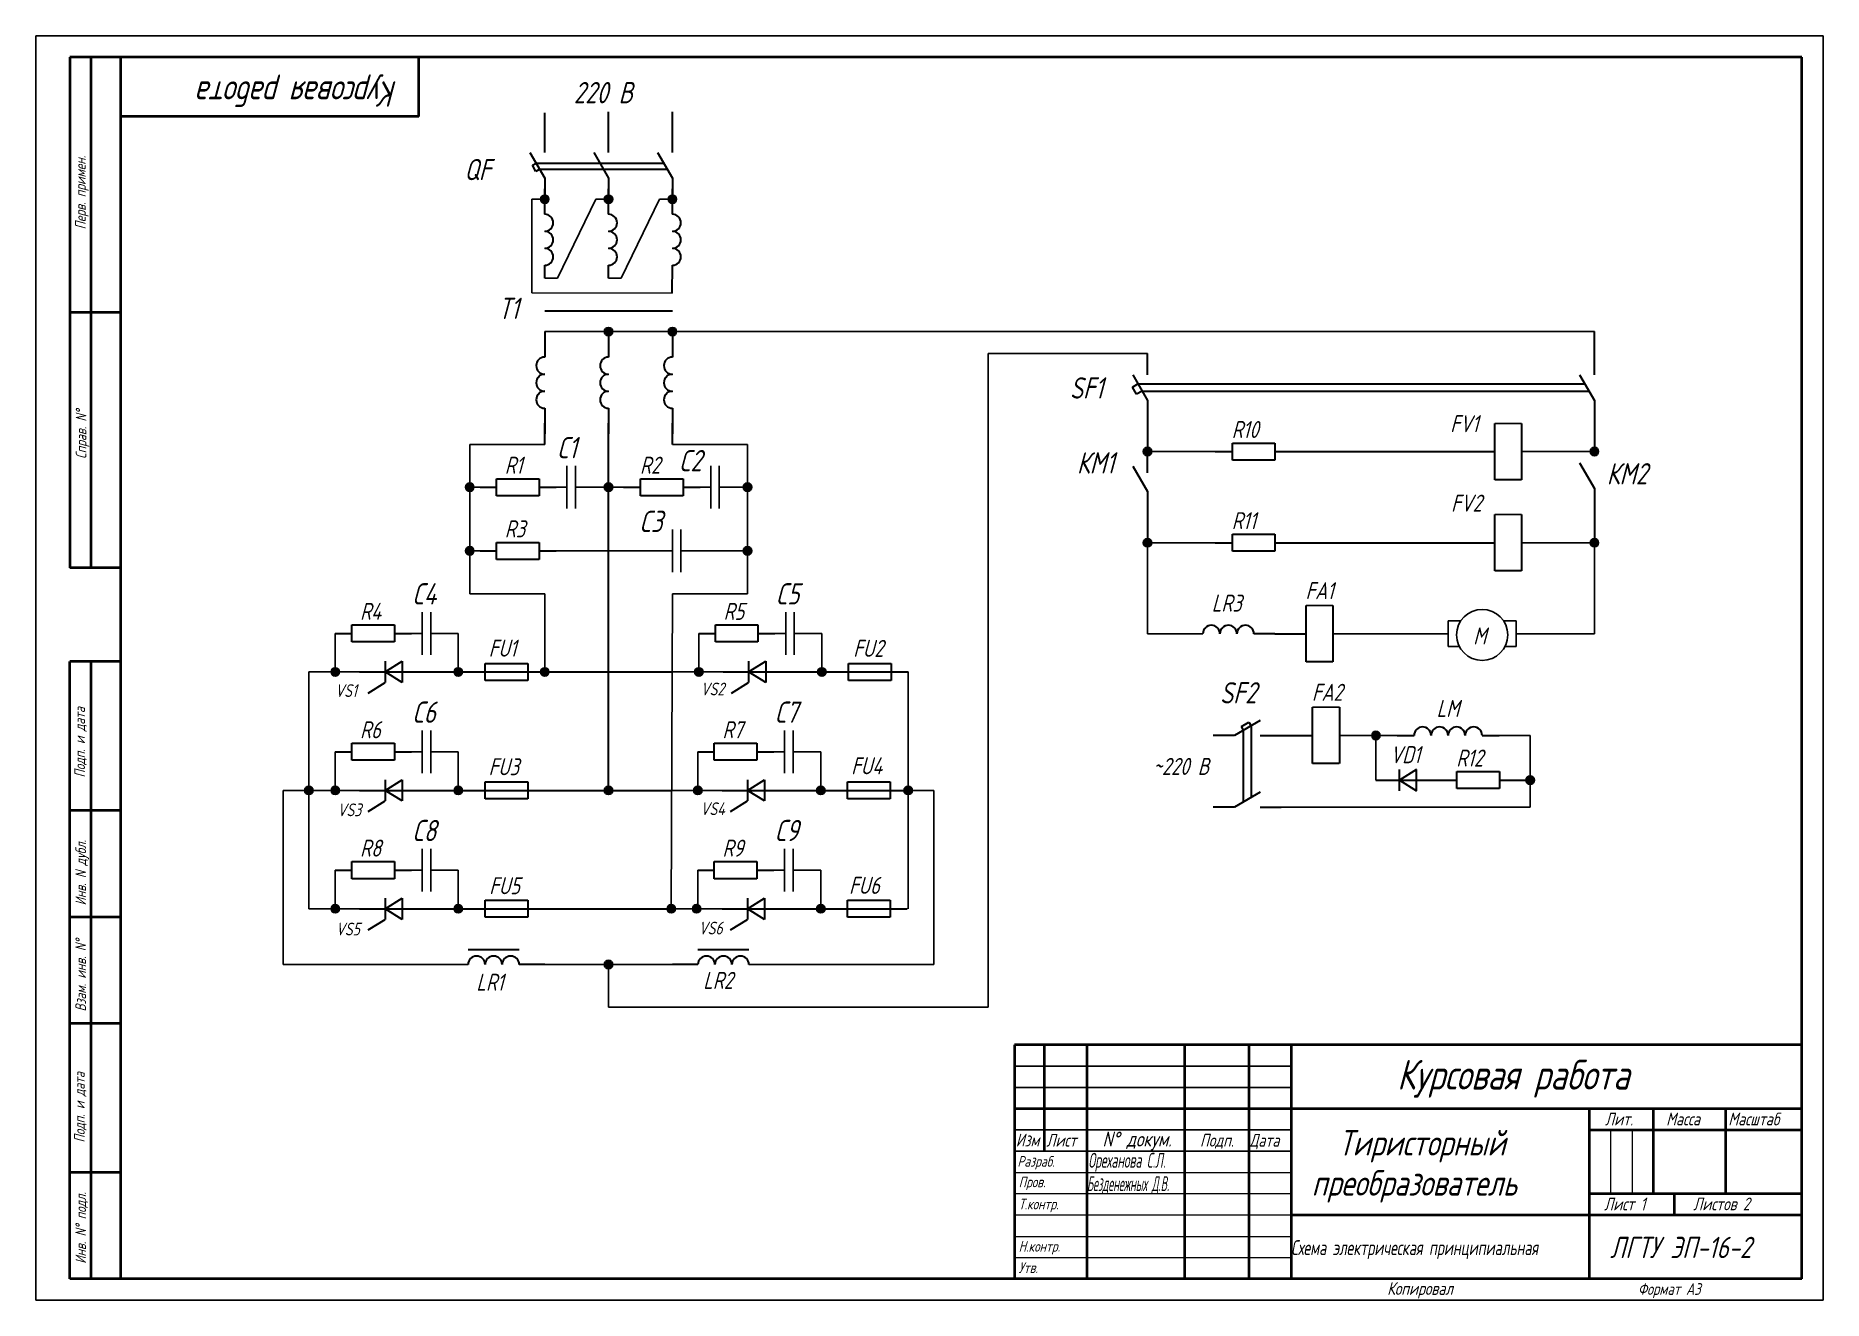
# Model space of a CAD drawing. Extents: x 0 to 2473, y -1596 to 297.
# Drawn here: x 0.2 to 420.2, y -0.2 to 296.8 of the extents above.
import ezdxf

# ---------------------------------------------------------------- set-up
doc = ezdxf.new("R2010")
doc.units = 0
doc.header["$MEASUREMENT"] = 0
doc.layers.get('0').update_dxf_attribs({"linetype": 'CONTINUOUS'})
doc.layers.add('KONTUR', color=7, linetype='CONTINUOUS')
for name, color, linetype, lineweight in [('линия эл', 5, 'CONTINUOUS', 30), ('Основная', 7, 'CONTINUOUS', 40), ('текст', 7, 'CONTINUOUS', 30), ('тонкая', 7, 'CONTINUOUS', 20)]:
    doc.layers.add(name, color=color, linetype=linetype, lineweight=lineweight)
doc.styles.add('стиль1', font='romans.shx', dxfattribs={"width": 0.75, "oblique": 15, "height": 3.5})

msp = doc.modelspace()

# ---------------------------------------------------------------- hatches: boundary and pattern name
h = msp.add_hatch(color=7)
h.dxf.hatch_style = 1
h.paths.add_polyline_path([(120.78, 258.37, 1), (118.78, 258.37, 1)])
h = msp.add_hatch(color=7)
h.dxf.hatch_style = 1
h.paths.add_polyline_path([(135.78, 258.37, 1), (133.78, 258.37, 1)])
h = msp.add_hatch(color=7)
h.dxf.hatch_style = 1
h.paths.add_polyline_path([(150.78, 258.37, 1), (148.78, 258.37, 1)])
h = msp.add_hatch(color=7)
h.dxf.hatch_style = 1
h.paths.add_polyline_path([(135.78, 227.3, 1), (133.78, 227.3, 1)])
h = msp.add_hatch(color=7)
h.dxf.hatch_style = 1
h.paths.add_polyline_path([(150.78, 227.3, 1), (148.78, 227.3, 1)])
h = msp.add_hatch(color=7)
h.dxf.hatch_style = 1
h.paths.add_polyline_path([(262.42, 199.12, 1), (260.42, 199.12, 1)])
h = msp.add_hatch(color=7)
h.dxf.hatch_style = 1
h.paths.add_polyline_path([(367.42, 199.12, 1), (365.42, 199.12, 1)])
h = msp.add_hatch(color=7)
h.dxf.hatch_style = 1
h.paths.add_polyline_path([(103.15, 190.74, 1), (101.15, 190.74, 1)])
h = msp.add_hatch(color=7)
h.dxf.hatch_style = 1
h.paths.add_polyline_path([(135.78, 190.74, 1), (133.78, 190.74, 1)])
h = msp.add_hatch(color=7)
h.dxf.hatch_style = 1
h.paths.add_polyline_path([(168.41, 190.74, 1), (166.41, 190.74, 1)])
h = msp.add_hatch(color=7)
h.dxf.hatch_style = 1
h.paths.add_polyline_path([(103.15, 175.79, 1), (101.15, 175.79, 1)])
h = msp.add_hatch(color=7)
h.dxf.hatch_style = 1
h.paths.add_polyline_path([(168.41, 175.79, 1), (166.41, 175.79, 1)])
h = msp.add_hatch(color=7)
h.dxf.hatch_style = 1
h.paths.add_polyline_path([(262.42, 177.72, 1), (260.42, 177.72, 1)])
h = msp.add_hatch(color=7)
h.dxf.hatch_style = 1
h.paths.add_polyline_path([(367.42, 177.72, 1), (365.42, 177.72, 1)])
h = msp.add_hatch(color=7)
h.dxf.hatch_style = 1
h.paths.add_polyline_path([(71.58, 147.36, 1), (69.58, 147.36, 1)])
h = msp.add_hatch(color=7)
h.dxf.hatch_style = 1
h.paths.add_polyline_path([(100.48, 147.36, 1), (98.48, 147.36, 1)])
h = msp.add_hatch(color=7)
h.dxf.hatch_style = 1
h.paths.add_polyline_path([(120.78, 147.36, 1), (118.78, 147.36, 1)])
h = msp.add_hatch(color=7)
h.dxf.hatch_style = 1
h.paths.add_polyline_path([(157, 147.36, 1), (155, 147.36, 1)])
h = msp.add_hatch(color=7)
h.dxf.hatch_style = 1
h.paths.add_polyline_path([(185.9, 147.36, 1), (183.9, 147.36, 1)])
h = msp.add_hatch(color=7)
h.dxf.hatch_style = 1
h.paths.add_polyline_path([(316.1, 132.45, 1), (314.1, 132.45, 1)])
h = msp.add_hatch(color=7)
h.dxf.hatch_style = 1
h.paths.add_polyline_path([(352.31, 121.95, 1), (350.31, 121.95, 1)])
h = msp.add_hatch(color=7)
h.dxf.hatch_style = 1
h.paths.add_polyline_path([(65.36, 119.55, 1), (63.36, 119.55, 1)])
h = msp.add_hatch(color=7)
h.dxf.hatch_style = 1
h.paths.add_polyline_path([(71.58, 119.55, 1), (69.58, 119.55, 1)])
h = msp.add_hatch(color=7)
h.dxf.hatch_style = 1
h.paths.add_polyline_path([(100.48, 119.55, 1), (98.48, 119.55, 1)])
h = msp.add_hatch(color=7)
h.dxf.hatch_style = 1
h.paths.add_polyline_path([(135.78, 119.55, 1), (133.78, 119.55, 1)])
h = msp.add_hatch(color=7)
h.dxf.hatch_style = 1
h.paths.add_polyline_path([(156.74, 119.55, 1), (154.74, 119.55, 1)])
h = msp.add_hatch(color=7)
h.dxf.hatch_style = 1
h.paths.add_polyline_path([(185.64, 119.55, 1), (183.64, 119.55, 1)])
h = msp.add_hatch(color=7)
h.dxf.hatch_style = 1
h.paths.add_polyline_path([(206.19, 119.55, 1), (204.19, 119.55, 1)])
h = msp.add_hatch(color=7)
h.dxf.hatch_style = 1
h.paths.add_polyline_path([(71.58, 91.75, 1), (69.58, 91.75, 1)])
h = msp.add_hatch(color=7)
h.dxf.hatch_style = 1
h.paths.add_polyline_path([(100.48, 91.75, 1), (98.48, 91.75, 1)])
h = msp.add_hatch(color=7)
h.dxf.hatch_style = 1
h.paths.add_polyline_path([(150.52, 91.75, 1), (148.52, 91.75, 1)])
h = msp.add_hatch(color=7)
h.dxf.hatch_style = 1
h.paths.add_polyline_path([(156.48, 91.75, 1), (154.48, 91.75, 1)])
h = msp.add_hatch(color=7)
h.dxf.hatch_style = 1
h.paths.add_polyline_path([(185.64, 91.75, 1), (183.64, 91.75, 1)])
h = msp.add_hatch(color=7)
h.dxf.hatch_style = 1
h.paths.add_polyline_path([(135.78, 78.64, 1), (133.78, 78.64, 1)])

# ---------------------------------------------------------------- linework, layer by layer
at = {"color": 7}
for p, q in [((119.78, 258.37), (116.78, 258.37)), ((116.78, 258.37), (116.78, 236.37)), ((131.78, 258.37), (122.78, 239.87)), ((134.78, 258.37), (131.78, 258.37)), ((146.78, 258.37), (137.78, 239.87)), ((149.78, 258.37), (146.78, 258.37)), ((119.78, 239.87), (122.78, 239.87)), ((134.78, 239.87), (137.78, 239.87)), ((116.78, 236.37), (149.76, 236.35)), ((149.78, 227.3), (119.78, 227.3)), ((149.78, 227.3), (366.42, 227.3)), ((223.97, 68.64), (223.97, 222.12)), ((261.42, 222.12), (223.97, 222.12)), ((343, 205.72), (349.3, 205.72)), ((119.78, 200.8), (102.15, 200.8)), ((102.15, 200.8), (102.15, 190.74)), ((149.78, 200.8), (167.41, 200.8)), ((167.41, 200.8), (167.41, 190.74)), ((261.42, 199.12), (277.35, 199.12)), ((349.3, 199.12), (366.42, 199.12)), ((125, 195.74), (125, 185.74)), ((127, 195.74), (127, 185.74)), ((158.8, 195.74), (158.8, 185.74)), ((160.8, 195.74), (160.8, 185.74)), ((102.15, 190.74), (104.93, 190.74)), ((102.15, 190.74), (102.15, 165.73)), ((125, 190.74), (122.48, 190.74)), ((127, 190.74), (140, 190.74)), ((153.85, 190.74), (158.8, 190.74)), ((160.8, 190.74), (167.41, 190.74)), ((167.41, 190.74), (167.41, 165.73)), ((149.78, 180.79), (149.78, 170.79)), ((151.78, 180.79), (151.78, 170.79)), ((343, 184.32), (349.3, 184.32)), ((261.42, 177.72), (277.35, 177.72)), ((261.42, 177.72), (261.42, 156.33)), ((349.3, 177.72), (366.42, 177.72)), ((366.42, 177.72), (366.42, 156.33)), ((102.15, 175.79), (104.93, 175.79)), ((120.48, 175.79), (147.26, 175.79)), ((149.78, 175.79), (147.26, 175.79)), ((151.78, 175.79), (167.41, 175.79)), ((102.15, 165.73), (119.78, 165.73)), ((119.78, 165.73), (119.78, 147.36)), ((149.78, 165.73), (149.52, 91.75)), ((149.78, 165.73), (167.41, 165.73)), ((90.99, 161.41), (90.99, 151.41)), ((92.99, 161.41), (92.99, 151.41)), ((176.4, 161.41), (176.4, 151.41)), ((178.4, 161.41), (178.4, 151.41)), ((298.68, 162.93), (304.98, 162.93)), ((70.58, 156.41), (70.58, 147.36)), ((90.99, 156.41), (88.46, 156.41)), ((92.99, 156.41), (99.48, 156.41)), ((99.48, 156.41), (99.48, 147.36)), ((156, 156.41), (156, 147.36)), ((176.4, 156.41), (173.88, 156.41)), ((178.4, 156.41), (184.9, 156.41)), ((184.9, 156.41), (184.9, 147.36)), ((261.42, 156.33), (274.42, 156.33)), ((304.98, 156.33), (332.09, 156.33)), ((332.09, 159.33), (332.09, 153.33)), ((332.09, 159.33), (335.01, 159.33)), ((348, 159.33), (345.08, 159.33)), ((348, 159.33), (348, 153.33)), ((348, 156.33), (366.42, 156.33)), ((332.09, 153.33), (334.71, 153.33)), ((348, 153.33), (345.39, 153.33)), ((76.29, 147.36), (64.36, 147.36)), ((64.36, 147.36), (64.36, 119.55)), ((161.7, 147.36), (149.78, 147.36)), ((205.19, 147.36), (205.19, 91.75)), ((300.2, 139.05), (306.49, 139.05)), ((90.99, 133.61), (90.99, 123.61)), ((92.99, 133.61), (92.99, 123.61)), ((176.14, 133.61), (176.14, 123.61)), ((178.14, 133.61), (178.14, 123.61)), ((306.49, 132.45), (322.05, 132.45)), ((315.1, 121.95), (315.1, 132.45)), ((351.31, 132.45), (344.05, 132.45)), ((351.31, 115.62), (351.31, 132.45)), ((70.58, 128.61), (70.58, 119.55)), ((90.99, 128.61), (88.46, 128.61)), ((92.99, 128.61), (99.48, 128.61)), ((99.48, 128.61), (99.48, 119.55)), ((155.74, 128.61), (155.74, 119.55)), ((176.14, 128.61), (173.62, 128.61)), ((178.14, 128.61), (184.64, 128.61)), ((184.64, 128.61), (184.64, 119.55)), ((64.36, 119.55), (58.36, 119.55)), ((58.36, 119.55), (58.36, 78.64)), ((64.36, 119.55), (64.36, 91.75)), ((76.29, 119.55), (64.36, 119.55)), ((161.44, 119.55), (149.52, 119.55)), ((205.19, 119.55), (211.19, 119.55)), ((211.19, 119.55), (211.19, 78.64)), ((292.86, 115.62), (351.31, 115.62)), ((90.99, 105.8), (90.99, 95.8)), ((92.99, 105.8), (92.99, 95.8)), ((176.14, 105.8), (176.14, 95.8)), ((178.14, 105.8), (178.14, 95.8)), ((70.58, 100.8), (70.58, 91.75)), ((90.99, 100.8), (88.46, 100.8)), ((92.99, 100.8), (99.48, 100.8)), ((99.48, 100.8), (99.48, 91.75)), ((155.74, 100.8), (155.74, 91.75)), ((176.14, 100.8), (173.62, 100.8)), ((178.14, 100.8), (184.64, 100.8)), ((184.64, 100.8), (184.64, 91.75)), ((76.29, 91.75), (64.36, 91.75)), ((161.44, 91.75), (149.52, 91.75)), ((89.53, 78.64), (58.36, 78.64)), ((101.78, 78.64), (88.78, 78.64)), ((134.78, 78.64), (119.78, 78.64)), ((134.78, 78.64), (149.78, 78.64)), ((134.78, 78.64), (134.78, 68.64)), ((167.78, 78.64), (211.19, 78.64)), ((134.78, 68.64), (223.97, 68.64)), ((295.19, 54.79), (230.19, 54.79)), ((295.19, 49.79), (230.19, 49.79)), ((295.19, 39.79), (230.19, 39.79)), ((295.19, 34.79), (230.19, 34.79))]:
    msp.add_line(p, q, dxfattribs=at)
msp.add_line((365.19, 4.79), (365.19, 4.79))
for centre, radius in [((119.78, 258.37), 1), ((134.78, 258.37), 1), ((149.78, 258.37), 1), ((134.78, 227.3), 1), ((149.78, 227.3), 1), ((261.42, 199.12), 1), ((366.42, 199.12), 1), ((102.15, 190.74), 1), ((134.78, 190.74), 1), ((167.41, 190.74), 1), ((102.15, 175.79), 1), ((167.41, 175.79), 1), ((261.42, 177.72), 1), ((366.42, 177.72), 1), ((340.05, 156.06), 6), ((70.58, 147.36), 1), ((99.48, 147.36), 1), ((119.78, 147.36), 1), ((156, 147.36), 1), ((184.9, 147.36), 1), ((315.1, 132.45), 1), ((351.31, 121.95), 1), ((64.36, 119.55), 1), ((70.58, 119.55), 1), ((99.48, 119.55), 1), ((134.78, 119.55), 1), ((155.74, 119.55), 1), ((184.64, 119.55), 1), ((205.19, 119.55), 1), ((70.58, 91.75), 1), ((99.48, 91.75), 1), ((149.52, 91.75), 1), ((155.48, 91.75), 1), ((184.64, 91.75), 1), ((134.78, 78.64), 1)]:
    msp.add_circle(centre, radius, dxfattribs=at)
at = {"layer": 'KONTUR'}
for p, q in [((0.19, -0.21), (0.19, 296.79)), ((0.19, 296.79), (420.19, 296.79)), ((420.19, 296.79), (420.19, -0.21)), ((420.19, -0.21), (0.19, -0.21))]:
    msp.add_line(p, q, dxfattribs=at)
at = {"layer": 'линия эл', "color": 7}
for p, q in [((119.78, 269.37), (119.78, 278.65)), ((134.78, 269.37), (134.78, 278.93)), ((149.78, 269.37), (149.78, 278.93)), ((116.3, 269.38), (119.78, 263.37)), ((131.3, 269.38), (134.78, 263.37)), ((146.3, 269.38), (149.78, 263.37)), ((116.88, 266.37), (117.75, 266.87)), ((117.72, 264.92), (116.88, 266.37)), ((118.6, 265.42), (117.73, 264.92)), ((117.75, 266.87), (147.75, 266.87)), ((118.59, 265.42), (148.59, 265.42)), ((119.78, 263.37), (119.78, 258.37)), ((119.78, 254.87), (119.78, 260.87)), ((134.78, 263.37), (134.78, 258.37)), ((134.78, 254.87), (134.78, 260.87)), ((149.78, 263.37), (149.78, 258.37)), ((149.78, 254.87), (149.78, 260.87)), ((119.78, 239.87), (119.78, 242.87)), ((134.78, 239.87), (134.78, 242.87)), ((149.76, 236.35), (149.78, 242.87)), ((119.78, 232.15), (149.78, 232.15)), ((119.78, 227.3), (119.78, 221.3)), ((134.78, 227.3), (134.78, 221.3)), ((149.78, 227.3), (149.78, 221.3)), ((366.42, 217.12), (366.42, 227.3)), ((261.42, 217.12), (261.42, 222.12)), ((257.89, 214.23), (259.17, 215.02)), ((258.84, 212.58), (257.89, 214.23)), ((257.94, 217.13), (261.42, 211.12)), ((259.17, 215.02), (364.16, 215.02)), ((362.94, 217.13), (366.42, 211.12)), ((260.14, 213.33), (258.84, 212.58)), ((260.14, 213.33), (365.14, 213.33)), ((261.42, 211.12), (261.42, 199.12)), ((366.42, 211.12), (366.42, 199.12)), ((119.78, 209.3), (119.78, 203.3)), ((119.78, 200.8), (119.78, 205.8)), ((134.78, 209.3), (134.78, 203.3)), ((134.78, 119.55), (134.78, 205.8)), ((149.78, 209.3), (149.78, 203.3)), ((149.78, 200.8), (149.78, 205.8)), ((343, 192.52), (343, 205.72)), ((349.3, 205.72), (349.3, 192.52)), ((261.42, 194.12), (261.42, 199.12)), ((277.35, 199.12), (281.35, 199.12)), ((281.35, 201.13), (291.35, 201.13)), ((281.35, 199.12), (281.35, 201.12)), ((281.35, 197.12), (281.35, 199.12)), ((291.35, 201.12), (291.35, 197.12)), ((291.35, 199.12), (343, 199.12)), ((257.94, 195.73), (261.42, 189.72)), ((291.35, 197.12), (281.35, 197.12)), ((362.94, 196.49), (366.42, 190.48)), ((104.6, 190.74), (108.48, 190.74)), ((108.48, 192.74), (118.48, 192.74)), ((108.48, 190.74), (108.48, 192.74)), ((108.48, 188.74), (108.48, 190.74)), ((118.48, 192.74), (118.48, 188.74)), ((118.48, 190.74), (122.48, 190.74)), ((138.31, 190.74), (142.31, 190.74)), ((142.31, 192.75), (152.31, 192.75)), ((142.31, 190.74), (142.31, 192.74)), ((142.31, 188.74), (142.31, 190.74)), ((152.31, 192.74), (152.31, 188.74)), ((152.31, 190.74), (156.31, 190.74)), ((261.42, 189.72), (261.42, 177.72)), ((349.28, 192.52), (343, 192.52)), ((366.42, 190.48), (366.42, 177.72)), ((118.48, 188.74), (108.48, 188.74)), ((152.31, 188.74), (142.31, 188.74)), ((343, 171.12), (343, 184.32)), ((349.3, 184.32), (349.3, 171.12)), ((108.48, 177.79), (118.48, 177.79)), ((108.48, 175.79), (108.48, 177.79)), ((118.48, 177.79), (118.48, 173.79)), ((277.35, 177.72), (281.35, 177.72)), ((281.35, 179.74), (291.35, 179.74)), ((281.35, 177.72), (281.35, 179.72)), ((281.35, 175.72), (281.35, 177.72)), ((291.35, 179.72), (291.35, 175.72)), ((291.35, 177.72), (343, 177.72)), ((104.6, 175.79), (108.48, 175.79)), ((108.48, 173.79), (108.48, 175.79)), ((118.48, 173.79), (108.48, 173.79)), ((118.48, 175.79), (122.48, 175.79)), ((291.35, 175.72), (281.35, 175.72)), ((349.28, 171.12), (343, 171.12)), ((298.68, 149.73), (298.68, 162.93)), ((304.98, 162.93), (304.98, 149.73)), ((70.58, 156.41), (74.46, 156.41)), ((74.46, 158.41), (84.46, 158.41)), ((74.46, 156.41), (74.46, 158.41)), ((74.46, 154.41), (74.46, 156.41)), ((84.46, 158.41), (84.46, 154.41)), ((84.46, 156.41), (88.46, 156.41)), ((156, 156.41), (159.88, 156.41)), ((159.88, 158.41), (169.88, 158.41)), ((159.88, 156.41), (159.88, 158.41)), ((159.88, 154.41), (159.88, 156.41)), ((169.88, 158.41), (169.88, 154.41)), ((169.88, 156.41), (173.88, 156.41)), ((291.35, 156.33), (286.42, 156.33)), ((291.35, 156.33), (298.68, 156.33)), ((84.46, 154.41), (74.46, 154.41)), ((169.88, 154.41), (159.88, 154.41)), ((76.29, 147.36), (92.29, 147.36)), ((82.29, 149.86), (82.29, 144.86)), ((82.29, 147.36), (86.29, 149.86)), ((86.29, 144.86), (82.29, 147.36)), ((86.29, 149.86), (86.29, 144.86)), ((92.29, 147.36), (149.78, 147.36)), ((105.78, 149.36), (115.78, 149.36)), ((105.78, 147.36), (105.78, 149.36)), ((105.78, 145.36), (105.78, 147.36)), ((115.78, 149.36), (115.78, 145.36)), ((161.7, 147.36), (177.7, 147.36)), ((167.7, 149.86), (167.7, 144.86)), ((167.7, 147.36), (171.7, 149.86)), ((171.7, 144.86), (167.7, 147.36)), ((171.7, 149.86), (171.7, 144.86)), ((177.7, 147.36), (205.19, 147.36)), ((191.19, 149.36), (201.19, 149.36)), ((191.19, 147.36), (191.19, 149.36)), ((191.19, 145.36), (191.19, 147.36)), ((201.19, 149.36), (201.19, 145.36)), ((304.96, 149.73), (298.68, 149.73)), ((78.29, 142.36), (82.29, 144.86)), ((115.78, 145.36), (105.78, 145.36)), ((163.7, 142.36), (167.7, 144.86)), ((201.19, 145.36), (191.19, 145.36)), ((300.2, 125.85), (300.2, 139.05)), ((306.49, 139.05), (306.49, 125.85)), ((287.87, 135.93), (281.86, 132.45)), ((283.51, 134.57), (285.26, 135.57)), ((284.01, 133.7), (283.51, 134.57)), ((285.26, 135.57), (285.76, 134.7)), ((285.75, 134.71), (285.75, 117.87)), ((74.46, 130.61), (84.46, 130.61)), ((74.46, 128.61), (74.46, 130.61)), ((84.46, 130.61), (84.46, 126.61)), ((159.62, 130.61), (169.62, 130.61)), ((159.62, 128.61), (159.62, 130.61)), ((169.62, 130.61), (169.62, 126.61)), ((281.86, 132.45), (276.86, 132.45)), ((284.01, 116.86), (284.01, 133.7)), ((287.86, 132.45), (292.86, 132.45)), ((292.86, 132.45), (300.2, 132.45)), ((320.05, 132.45), (324.05, 132.45)), ((340.05, 132.45), (344.05, 132.45)), ((70.58, 128.61), (74.46, 128.61)), ((74.46, 126.61), (74.46, 128.61)), ((84.46, 126.61), (74.46, 126.61)), ((84.46, 128.61), (88.46, 128.61)), ((155.74, 128.61), (159.62, 128.61)), ((159.62, 126.61), (159.62, 128.61)), ((169.62, 126.61), (159.62, 126.61)), ((169.62, 128.61), (173.62, 128.61)), ((82.29, 122.05), (82.29, 117.05)), ((82.29, 119.55), (86.29, 122.05)), ((86.29, 122.05), (86.29, 117.05)), ((167.44, 122.05), (167.44, 117.05)), ((167.44, 119.55), (171.44, 122.05)), ((171.44, 122.05), (171.44, 117.05)), ((306.48, 125.85), (300.2, 125.85)), ((315.1, 121.95), (330.1, 121.95)), ((320.6, 119.45), (320.6, 124.45)), ((324.6, 124.45), (320.6, 121.95)), ((320.6, 121.95), (324.6, 119.45)), ((324.6, 119.45), (324.6, 124.45)), ((330.1, 121.95), (334.1, 121.95)), ((334.1, 123.96), (344.1, 123.96)), ((334.1, 121.95), (334.1, 123.95)), ((334.1, 119.95), (334.1, 121.95)), ((344.1, 123.95), (344.1, 119.95)), ((344.1, 121.95), (351.31, 121.95)), ((76.29, 119.55), (92.29, 119.55)), ((86.29, 117.05), (82.29, 119.55)), ((92.29, 119.55), (149.52, 119.55)), ((105.78, 121.55), (115.78, 121.55)), ((105.78, 119.55), (105.78, 121.55)), ((105.78, 117.55), (105.78, 119.55)), ((115.78, 121.55), (115.78, 117.55)), ((161.44, 119.55), (177.44, 119.55)), ((171.44, 117.05), (167.44, 119.55)), ((177.44, 119.55), (205.19, 119.55)), ((190.93, 121.55), (200.93, 121.55)), ((190.93, 119.55), (190.93, 121.55)), ((190.93, 117.55), (190.93, 119.55)), ((200.93, 121.55), (200.93, 117.55)), ((287.87, 119.1), (281.86, 115.62)), ((344.1, 119.95), (334.1, 119.95)), ((78.29, 114.55), (82.29, 117.05)), ((115.78, 117.55), (105.78, 117.55)), ((163.44, 114.55), (167.44, 117.05)), ((200.93, 117.55), (190.93, 117.55)), ((281.86, 115.62), (276.86, 115.62)), ((287.86, 115.62), (292.86, 115.62)), ((70.58, 100.8), (74.46, 100.8)), ((74.46, 102.8), (84.46, 102.8)), ((74.46, 100.8), (74.46, 102.8)), ((74.46, 98.8), (74.46, 100.8)), ((84.46, 102.8), (84.46, 98.8)), ((84.46, 100.8), (88.46, 100.8)), ((155.74, 100.8), (159.62, 100.8)), ((159.62, 102.8), (169.62, 102.8)), ((159.62, 100.8), (159.62, 102.8)), ((159.62, 98.8), (159.62, 100.8)), ((169.62, 102.8), (169.62, 98.8)), ((169.62, 100.8), (173.62, 100.8)), ((84.46, 98.8), (74.46, 98.8)), ((169.62, 98.8), (159.62, 98.8)), ((82.29, 94.25), (82.29, 89.25)), ((82.29, 91.75), (86.29, 94.25)), ((86.29, 94.25), (86.29, 89.25)), ((105.78, 93.75), (115.78, 93.75)), ((105.78, 91.75), (105.78, 93.75)), ((115.78, 93.75), (115.78, 89.75)), ((167.44, 94.25), (167.44, 89.25)), ((167.44, 91.75), (171.44, 94.25)), ((171.44, 94.25), (171.44, 89.25)), ((190.93, 93.75), (200.93, 93.75)), ((190.93, 91.75), (190.93, 93.75)), ((200.93, 93.75), (200.93, 89.75)), ((76.29, 91.75), (92.29, 91.75)), ((78.29, 86.75), (82.29, 89.25)), ((86.29, 89.25), (82.29, 91.75)), ((92.29, 91.75), (149.78, 91.75)), ((105.78, 89.75), (105.78, 91.75)), ((115.78, 89.75), (105.78, 89.75)), ((161.44, 91.75), (177.44, 91.75)), ((163.44, 86.75), (167.44, 89.25)), ((171.44, 89.25), (167.44, 91.75)), ((177.44, 91.75), (204.93, 91.75)), ((190.93, 89.75), (190.93, 91.75)), ((200.93, 89.75), (190.93, 89.75)), ((101.78, 82.16), (113.78, 82.16)), ((155.78, 82.16), (167.78, 82.16)), ((119.78, 78.64), (113.78, 78.64)), ((155.78, 78.64), (149.78, 78.64))]:
    msp.add_line(p, q, dxfattribs=at)
for centre, start, end in [((119.78, 252.87), 270, 90), ((134.78, 252.87), 270, 90), ((149.78, 252.87), 270, 90), ((119.78, 248.87), 270, 90), ((134.78, 248.87), 270, 90), ((149.78, 248.87), 270, 90), ((119.78, 244.87), 270, 90), ((134.78, 244.87), 270, 90), ((149.78, 244.87), 270, 90), ((119.78, 219.3), 90, 270), ((134.78, 219.3), 90, 270), ((149.78, 219.3), 90, 270), ((119.78, 215.3), 90, 270), ((134.78, 215.3), 90, 270), ((149.78, 215.3), 90, 270), ((119.78, 211.3), 90, 270), ((134.78, 211.3), 90, 270), ((149.78, 211.3), 90, 270), ((276.42, 156.33), 0, 180), ((280.42, 156.33), 0, 180), ((284.42, 156.33), 0, 180), ((326.05, 132.45), 0, 180), ((330.05, 132.45), 0, 180), ((334.05, 132.45), 0, 180), ((338.05, 132.45), 0, 180), ((103.78, 78.64), 0, 180), ((107.78, 78.64), 0, 180), ((111.78, 78.64), 0, 180), ((157.78, 78.64), 0, 180), ((161.78, 78.64), 0, 180), ((165.78, 78.64), 0, 180)]:
    msp.add_arc(centre, 2, start, end, dxfattribs=at)
at = {"layer": 'Основная'}
for p, q in [((8.19, 291.79), (8.19, 171.79)), ((415.19, 291.79), (8.19, 291.79)), ((13.19, 171.79), (13.19, 291.79)), ((20.19, 44.79), (20.19, 291.79)), ((415.19, 4.79), (415.19, 291.79)), ((20.19, 231.79), (8.19, 231.79)), ((20.19, 171.79), (8.19, 171.79)), ((8.19, 4.79), (8.19, 149.79)), ((20.19, 149.79), (8.19, 149.79)), ((13.19, 4.79), (13.19, 149.79)), ((20.19, 114.79), (8.19, 114.79)), ((20.19, 89.79), (8.19, 89.79)), ((20.19, 64.79), (8.19, 64.79)), ((20.19, 4.79), (20.19, 44.79)), ((20.19, 29.79), (8.19, 29.79)), ((415.19, 4.79), (8.19, 4.79))]:
    msp.add_line(p, q, dxfattribs=at)
at = {"layer": 'Основная', "color": 7}
for p, q in [((90.19, 277.79), (90.19, 291.79)), ((90.19, 277.79), (20.19, 277.79)), ((230.19, 59.79), (230.19, 4.79)), ((415.19, 59.79), (230.19, 59.79)), ((237.19, 34.79), (237.19, 59.79)), ((247.19, 59.79), (247.19, 4.79)), ((270.19, 4.79), (270.19, 59.79)), ((285.19, 59.79), (285.19, 4.79)), ((295.19, 59.79), (295.19, 4.79)), ((230.19, 44.79), (415.19, 44.79)), ((365.19, 44.79), (365.19, 4.79)), ((380.19, 44.79), (380.19, 24.79)), ((397.19, 44.79), (397.19, 24.79)), ((365.19, 39.79), (415.19, 39.79)), ((415.19, 24.79), (365.19, 24.79)), ((385.19, 24.79), (385.19, 19.79)), ((415.19, 19.79), (295.19, 19.79))]:
    msp.add_line(p, q, dxfattribs=at)
at = {"layer": 'тонкая', "color": 7}
for p, q in [((370.18, 39.79), (370.18, 24.79)), ((375.26, 39.79), (375.26, 24.79)), ((230.19, 29.79), (295.19, 29.79)), ((295.19, 24.79), (230.19, 24.79)), ((295.19, 19.79), (230.19, 19.79))]:
    msp.add_line(p, q, dxfattribs=at)
at = {"layer": 'тонкая'}
for points in [[(230.19, 14.79), (295.19, 14.79)], [(230.19, 9.79), (295.19, 9.79)]]:
    msp.add_lwpolyline(points, dxfattribs=at)

# ---------------------------------------------------------------- texts
at = {"layer": 'текст', "color": 7, "style": 'стиль1', "oblique": 15, "width": 0.75}
msp.add_text('Курсовая работа', height=6, rotation=180, dxfattribs=at).set_placement((85.27, 286.09))
at = {"layer": 'текст', "color": 7, "style": 'стиль1'}
for s, height, oblique, width, p in [('220 В', 5, 15, 0.75, (126.61, 280.93)), ('QF', 5, 15, 0.75, (100.87, 262.86)), ('Т1', 5, 15, 0.75, (108.95, 230.26)), ('SF1', 5, 15, 0.75, (243.16, 211.56)), ('R10', 4, 15, 0.75, (281.21, 202.3)), ('FV1', 4, 15, 0.75, (332.55, 203.67)), ('С1', 5, 15, 0.75, (122.73, 197.55)), ('R1', 4, 15, 0.75, (110.4, 193.92)), ('R2', 4, 15, 0.75, (142.17, 193.92)), ('С2', 5, 15, 0.75, (151.38, 194.49)), ('КМ1', 5, 15, 0.75, (244.82, 193.97)), ('КМ2', 5, 15, 0.75, (369.31, 191.41)), ('FV2', 4, 15, 0.75, (332.75, 185.01)), ('С3', 5, 15, 0.75, (142.07, 180.22)), ('R11', 4, 15, 0.75, (281.21, 180.9)), ('R3', 4, 15, 0.75, (110.4, 178.97)), ('С4', 5, 15, 0.75, (88.71, 163.21)), ('С5', 5, 15, 0.75, (174.13, 163.21)), ('FА1', 4, 15, 0.75, (298.54, 164.45)), ('LR3', 4, 15, 0.75, (276.51, 161.53)), ('R4', 4, 15, 0.75, (76.39, 159.59)), ('R5', 4, 15, 0.75, (161.8, 159.59)), ('М', 4, 15, 0.75, (337.93, 153.82)), ('FU1', 4, 15, 0.75, (106.62, 150.94)), ('FU2', 4, 15, 0.75, (192.27, 150.9)), ('VS1', 3, 15, 0.75, (70.52, 141.48)), ('VS2', 3, 15, 0.75, (156.39, 141.86)), ('SF2', 5, 15, 0.75, (278.44, 139.96)), ('FА2', 4, 15, 0.75, (300.05, 140.58)), ('С6', 5, 15, 0.75, (88.71, 135.41)), ('С7', 5, 15, 0.75, (173.87, 135.41)), ('LM', 4, 15, 0.75, (329.34, 136.79)), ('R6', 4, 15, 0.75, (76.39, 131.78)), ('R7', 4, 15, 0.75, (161.54, 131.78)), ('FU3', 4, 15, 0.75, (106.59, 123.09)), ('FU4', 4, 15, 0.75, (191.79, 123.31)), ('~220 В', 4, 15, 0.75, (262.67, 123.17)), ('VD1', 4, 15, 0.75, (318.43, 125.93)), ('R12', 4, 15, 0.75, (333.96, 125.13)), ('VS3', 3, 15, 0.75, (71.06, 113.47)), ('VS4', 3, 15, 0.75, (156.35, 113.73)), ('С8', 5, 15, 0.75, (88.71, 107.61)), ('С9', 5, 15, 0.75, (173.87, 107.61)), ('R8', 4, 15, 0.75, (76.39, 103.98)), ('R9', 4, 15, 0.75, (161.54, 103.98)), ('FU5', 4, 15, 0.75, (106.74, 95.14)), ('FU6', 4, 15, 0.75, (191.29, 95.23)), ('VS5', 3, 15, 0.75, (70.68, 85.48)), ('VS6', 3, 15, 0.75, (155.92, 85.7)), ('LR1', 4, 15, 0.75, (103.71, 72.48)), ('LR2', 4, 15, 0.75, (157.02, 72.92)), ('Курсовая работа', 7, 15, 0.75, (320.06, 49.27)), ('Лит.', 3, 15, 0.75, (368.91, 40.85)), ('Масса', 3, 15, 0.75, (383.28, 40.85)), ('Масштаб', 3, 15, 0.75, (397.88, 40.85)), ('Изм', 3, 15, 0.75, (230.47, 35.91)), ('Лист', 3, 15, 0.75, (237.64, 35.87)), ('N%%d докум. ', 3.5, 15, 0.75, (250.84, 35.89)), ('Подп.', 3, 15, 0.75, (273.75, 35.87)), ('Дата', 3, 15, 0.75, (285.33, 35.86)), ('Тиристорный', 6, 15, 0.75, (306.28, 33.77)), ('Разраб.', 2.5, 15, 0.75, (230.85, 31.15)), ('Ореханова С.Л.', 3.5, 10, 0.55, (247.53, 30.91)), ('преобразователь', 6, 15, 0.75, (300, 24.35)), ('Пров.', 2.5, 15, 0.75, (231.15, 26.32)), ('Безденежных Д.В.', 3.5, 10, 0.48, (247.19, 25.41)), ('Т.контр.', 2.5, 15, 0.75, (231.15, 21.12)), ('Лист 1', 3, 15, 0.75, (368.69, 20.89)), ('Листов 2', 3, 15, 0.75, (389.63, 20.91))]:
    msp.add_text(s, height=height, dxfattribs=dict(at, oblique=oblique, width=width)).set_placement(p)
at = {"layer": 'текст', "style": 'стиль1', "oblique": 15, "width": 0.75}
for s, p in [('Перв. примен.', (11.95, 251.3)), ('Справ. N%%d', (12.1, 197.41)), ('Подп. и дата', (11.77, 122.56)), ('Инв. N дубл.', (12.01, 92.53)), ('Взам. инв. N%%d', (12.01, 67.6)), ('Подп. и дата', (11.72, 36.82)), ('Инв. N%%d подл.', (12.01, 8.35))]:
    msp.add_text(s, height=2.5, rotation=90, dxfattribs=at).set_placement(p)
at = {"layer": 'текст', "style": 'стиль1'}
for s, height, oblique, width, p in [('Н.контр.', 2.5, 15, 0.75, (231.15, 11.2)), ('Схема электрическая принципиальная', 3.5, 10, 0.65, (295.19, 10.39)), ('ЛГТУ ЭП-16-2', 5, 15, 0.75, (370.11, 9.69)), ('Утв.', 2.5, 15, 0.75, (231.15, 6.18)), ('Копировал', 3, 15, 0.75, (317.73, 1.04)), ('Формат А3', 2.75, 15, 0.75, (376.66, 1.04))]:
    msp.add_text(s, height=height, dxfattribs=dict(at, oblique=oblique, width=width)).set_placement(p)

doc.saveas('drawing.dxf')
